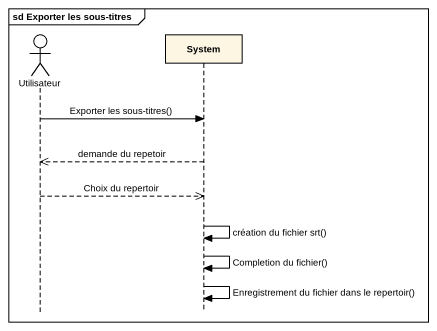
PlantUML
@startuml
mainframe sd Exporter les sous-titres
hide footbox
actor Utilisateur
participant System

Utilisateur -> System : Exporter les sous-titres()
System -->> Utilisateur : demande du repetoir
Utilisateur -->> System : Choix du repertoir
System -> System : création du fichier srt()
System -> System : Completion du fichier()
System -> System : Enregistrement du fichier dans le repertoir()
@enduml
